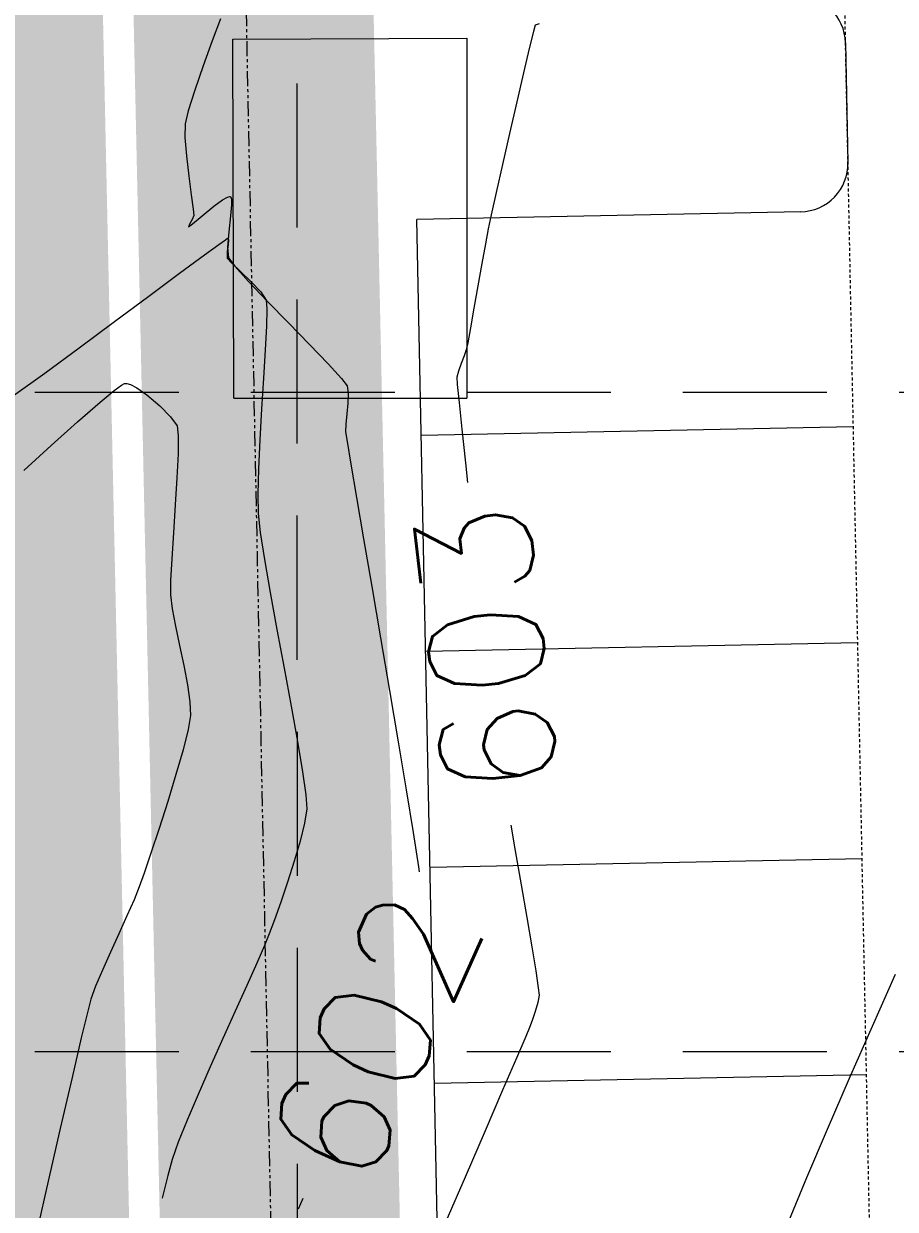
# Model space of a CAD drawing. Extents: x 2140663 to 2528301, y 336313 to 7007653.
# Drawn here: x 2527327.48 to 2527363.79, y 7007206.12 to 7007255.51 of the extents above; entities that cross this region are included whole.
import ezdxf

# ---------------------------------------------------------------- set-up
doc = ezdxf.new("R2010")
doc.units = 0
doc.header["$MEASUREMENT"] = 0
for name, pattern in [('HIDDEN', [0.375, 0.25, -0.125]), ('PHANTOM2', [1.25, 0.625, -0.125, 0.125, -0.125, 0.125, -0.125]), ('xdrc002pt$0$HIDDEN2', [0.1875, 0.125, -0.0625])]:
    doc.linetypes.add(name, pattern=pattern)
for name, color, linetype in [('1 EXISTING CONTOURS', 43, 'Continuous'), ('1 SILT FENCE', 200, 'Continuous'), ('GRID', 254, 'HIDDEN'), ('LIMITS OF DISTURBANCE', 1, 'HIDDEN'), ('xdrc002ar$0$xdrc002ar$0$C-PKNG-FACE-N', 1, 'Continuous'), ('xdrc002ar$0$xdrc002ar$0$C-PKNG-STRP-N', 6, 'Continuous'), ('xdrc002bs$0$v-pave-exst', 6, 'Continuous'), ('xdrc002pt$0$V-ESMT-ACCS-N', 2, 'xdrc002pt$0$HIDDEN2'), ('xdrc002pt$0$v-prop-line', 3, 'PHANTOM2')]:
    doc.layers.add(name, color=color, linetype=linetype)
doc.styles.add('L200', font='simplex', dxfattribs={"height": 12})

msp = doc.modelspace()

# ---------------------------------------------------------------- linework, layer by layer
at = {"layer": '1 EXISTING CONTOURS', "color": 43, "lineweight": 0, "extrusion": (0.9365120551667074, -0.3506353811688575, 0), "elevation": -90111.44629670493}
msp.add_lwpolyline([(7448552.757951725, 602), (7448551.778516844, 602)], dxfattribs=at)
at = {"layer": '1 EXISTING CONTOURS', "color": 43, "lineweight": 0, "extrusion": (0.9713820629843463, -0.2375223941279549, 0), "elevation": 790641.1813129687}
msp.add_lwpolyline([(7407023.915325328, 603), (7407023.195495735, 603)], dxfattribs=at)
at = {"layer": '1 EXISTING CONTOURS', "color": 43, "lineweight": 0}
for points, elevation in [([(2527348.793758571, 7007255.45909172), (2527348.715515263, 7007255.185161495)], 603), ([(2527334.958837566, 7007253.758074204), (2527334.605460378, 7007252.741617414)], 602), ([(2527348.305645604, 7007253.471906312), (2527348.023647211, 7007252.253587863)], 603), ([(2527348.023647211, 7007252.253587863), (2527347.723358412, 7007250.941479846)], 603), ([(2527334.197905147, 7007250.775016096), (2527334.260234372, 7007250.006769602)], 602), ([(2527347.429593185, 7007249.646085518), (2527347.16716551, 7007248.477908129)], 603), ([(2527335.76191288, 7007248.170731416), (2527335.970774363, 7007248.291896682)], 602), ([(2527335.970774363, 7007248.291896682), (2527336.064587053, 7007248.319328126)], 602), ([(2527336.094628422, 7007248.313672842), (2527336.115431211, 7007248.292351184)], 602), ([(2527336.115431211, 7007248.292351184), (2527336.140071225, 7007248.201628478)], 602), ([(2527347.16716551, 7007248.477908129), (2527346.960889365, 7007247.547450935)], 603), ([(2527334.546969358, 7007247.791099067), (2527334.574370231, 7007247.527531136)], 602), ([(2527334.91656763, 7007247.513965663), (2527335.401542468, 7007247.906954001)], 602), ([(2527336.140071225, 7007248.201628478), (2527336.142114711, 7007247.96439323)], 602), ([(2527334.574370231, 7007247.527531136), (2527334.498805851, 7007247.360115469)], 602), ([(2527334.519109671, 7007247.181635008), (2527334.91656763, 7007247.513965663)], 602), ([(2527336.022802031, 7007246.844393398), (2527335.974343442, 7007246.209383707)], 602), ([(2527346.835578727, 7007246.965217191), (2527346.715953755, 7007246.348701221)], 603), ([(2527335.884074988, 7007246.515941003), (2527335.973716492, 7007246.573915203)], 601), ([(2527335.988357508, 7007246.579713988), (2527336.000699526, 7007246.563960548)], 601), ([(2527336.009521828, 7007246.492637774), (2527335.995416668, 7007246.314510536)], 601), ([(2527346.715953755, 7007246.348701221), (2527346.564954099, 7007245.523529674)], 603), ([(2527335.974343442, 7007246.209383707), (2527336.017756846, 7007245.766294772)], 602), ([(2527336.017756846, 7007245.766294772), (2527336.277409379, 7007245.411000386)], 602), ([(2527336.51073834, 7007245.191383875), (2527336.957348106, 7007244.762320473)], 601), ([(2527337.583887202, 7007243.993947848), (2527337.613015212, 7007243.632988214)], 601), ([(2527337.595682888, 7007242.91377334), (2527337.544666132, 7007241.922786265)], 601), ([(2527338.508481409, 7007243.048693608), (2527339.387293505, 7007242.145976536)], 602), ([(2527346.088940162, 7007242.840633732), (2527345.977674902, 7007242.22539204)], 603), ([(2527345.977674902, 7007242.22539204), (2527345.917651525, 7007241.923770851)], 603), ([(2527331.551143958, 7007240.451294529), (2527331.680384099, 7007240.521222768)], 600), ([(2527331.781836468, 7007240.525015334), (2527331.929248271, 7007240.480426333)], 600), ([(2527345.525004837, 7007240.791059804), (2527345.546489868, 7007240.479824303)], 603), ([(2527333.151465744, 7007239.600326597), (2527333.604449754, 7007239.135012751)], 600), ([(2527337.392682924, 7007239.471427648), (2527337.317268273, 7007238.184022184)], 601), ([(2527333.92036233, 7007238.353751625), (2527333.913644039, 7007237.599613952)], 600), ([(2527340.901519463, 7007238.836264112), (2527340.891039766, 7007238.510780954)], 602), ([(2527340.891039766, 7007238.510780954), (2527340.951281077, 7007238.110116065)], 602), ([(2527345.734864939, 7007238.617163046), (2527345.883902768, 7007237.225902489)], 603), ([(2527327.48218645, 7007236.898244531), (2527328.629176631, 7007237.941017631)], 600), ([(2527333.913644039, 7007237.599613952), (2527333.866166941, 7007236.601026083)], 600), ([(2527345.883902768, 7007237.225902489), (2527345.973325561, 7007236.406798855)], 603), ([(2527341.343307853, 7007235.781221044), (2527341.63954991, 7007234.047918737)], 602), ([(2527337.246642939, 7007235.112697606), (2527337.335170603, 7007234.323830973)], 601), ([(2527337.335170603, 7007234.323830973), (2527337.511487522, 7007233.193607155)], 601), ([(2527333.64628188, 7007233.216641429), (2527333.60286863, 7007232.318332908)], 600), ([(2527337.511487522, 7007233.193607155), (2527337.752164212, 7007231.81325852)], 601), ([(2527333.60286863, 7007232.318332908), (2527333.60224611, 7007231.714614258)], 600), ([(2527333.673789447, 7007231.141155367), (2527333.808951526, 7007230.421309615)], 600), ([(2527333.978848672, 7007229.614201239), (2527334.15459721, 7007228.778954479)], 600), ([(2527334.428114431, 7007226.695626251), (2527334.332131818, 7007226.117232741)], 600), ([(2527334.332131818, 7007226.117232741), (2527334.119386006, 7007225.266480032)], 600), ([(2527338.889879039, 7007225.61526324), (2527339.100912351, 7007224.352776092)], 601), ([(2527334.119386006, 7007225.266480032), (2527333.823859051, 7007224.234707824)], 600), ([(2527333.479533009, 7007223.113255812), (2527333.120389936, 7007221.993463694)], 600), ([(2527339.001414317, 7007221.463177065), (2527338.756129997, 7007220.624807809)], 601), ([(2527338.756129997, 7007220.624807809), (2527338.475758972, 7007219.758356719)], 601), ([(2527347.961983951, 7007221.055023813), (2527348.204504705, 7007219.63782532)], 603), ([(2527332.493580921, 7007220.124217929), (2527332.293879092, 7007219.557443677)], 600), ([(2527343.925487116, 7007220.392811663), (2527343.955459537, 7007220.184416905)], 602), ([(2527338.475758972, 7007219.758356719), (2527338.189257418, 7007218.925030716)], 601), ([(2527348.204504705, 7007219.63782532), (2527348.437498365, 7007218.276387903)], 603), ([(2527338.189257418, 7007218.925030716), (2527337.925581517, 7007218.186036721)], 601), ([(2527348.437498365, 7007218.276387903), (2527348.645078103, 7007217.053362848)], 603), ([(2527331.445451614, 7007217.605267955), (2527331.092514292, 7007216.832282986)], 600), ([(2527337.517683185, 7007217.11863345), (2527337.19629292, 7007216.38358211)], 601), ([(2527348.645078103, 7007217.053362848), (2527348.811357092, 7007216.051401437)], 603), ([(2527348.811357092, 7007216.051401437), (2527348.920448503, 7007215.353154953)], 603), ([(2527363.792666595, 7007215.910281149), (2527362.830676517, 7007213.744356468)], 604), ([(2527336.77911312, 7007215.453522627), (2527336.295740261, 7007214.384550001)], 601), ([(2527348.920448503, 7007215.353154953), (2527348.95646551, 7007215.041274679)], 603), ([(2527348.900274355, 7007214.743634931), (2527348.787565164, 7007214.363067449)], 603), ([(2527330.147834004, 7007214.372409306), (2527329.881860293, 7007213.261566467)], 600), ([(2527336.295740261, 7007214.384550001), (2527335.775770815, 7007213.232759224)], 601), ([(2527335.775770815, 7007213.232759224), (2527335.248801252, 7007212.054245292)], 601), ([(2527329.495549821, 7007211.611902718), (2527329.00604371, 7007209.495992849)], 600), ([(2527346.702497707, 7007209.397859051), (2527345.868228675, 7007207.469760062)], 603), ([(2527333.479624419, 7007207.529548421), (2527333.245289334, 7007206.590424615)], 601), ([(2527345.868228675, 7007207.469760062), (2527344.969850478, 7007205.393492146)], 603), ([(2527360.092755994, 7007207.438460966), (2527359.338905912, 7007205.620894936)], 604), ([(2527328.430483085, 7007206.986411643), (2527327.786009069, 7007204.15573389)], 600)]:
    msp.add_lwpolyline(points, dxfattribs=dict(at, elevation=elevation))
at = {"layer": '1 EXISTING CONTOURS', "color": 43, "lineweight": 0, "extrusion": (-0.3190824577564474, 0.9477269570673321, 0), "elevation": 5834532.228918168}
msp.add_lwpolyline([(-4631129.044298163, 603.0000000000003), (-4631128.875770874, 603.0000000000003)], dxfattribs=at)
at = {"layer": '1 EXISTING CONTOURS', "color": 43, "lineweight": 0, "extrusion": (0.939737721276125, -0.3418962053178656, 0), "elevation": -20721.47446542187}
msp.add_lwpolyline([(7449068.014892607, 602.0000000000007), (7449066.911009965, 602.0000000000007)], dxfattribs=at)
at = {"layer": '1 EXISTING CONTOURS', "color": 43, "lineweight": 0, "extrusion": (0.9733529822321159, -0.229311953416839, 0), "elevation": 853155.0287096708}
msp.add_lwpolyline([(7400083.282854808, 603.0000000000007), (7400082.24106869, 603.0000000000007)], dxfattribs=at)
at = {"layer": '1 EXISTING CONTOURS', "color": 43, "lineweight": 0, "extrusion": (0.9531136823609527, -0.3026124724732028, 0), "elevation": 288355.1149831321}
msp.add_lwpolyline([(7443511.437522308, 602), (7443510.540942525, 602)], dxfattribs=at)
at = {"layer": '1 EXISTING CONTOURS', "color": 43, "lineweight": 0, "extrusion": (0.9728487270214542, -0.231441902715857, 0), "elevation": 836942.2801758463}
msp.add_lwpolyline([(7401927.145352991, 602), (7401926.578340712, 602)], dxfattribs=at)
at = {"layer": '1 EXISTING CONTOURS', "color": 43, "lineweight": 0, "extrusion": (0.9999600683818436, -0.008936534103258915, 0), "elevation": 2464612.741839984}
msp.add_lwpolyline([(7029557.1328678, 602), (7029556.572403735, 602)], dxfattribs=at)
at = {"layer": '1 EXISTING CONTOURS', "color": 43, "lineweight": 0, "extrusion": (0.975237293176991, -0.2211610770384691, 0), "elevation": 915032.5873485792}
msp.add_lwpolyline([(7392683.385329396, 603), (7392682.057043104, 603)], dxfattribs=at)
at = {"layer": '1 EXISTING CONTOURS', "color": 43, "lineweight": 0, "extrusion": (0.9931333616841462, 0.1169877169191153, 0), "elevation": 3329742.150139508}
msp.add_lwpolyline([(6663466.690388072, 602.0000000000007), (6663465.842101673, 602.0000000000007)], dxfattribs=at)
at = {"layer": '1 EXISTING CONTOURS', "color": 43, "lineweight": 0, "extrusion": (0.9910094779116307, 0.1337916839318392, 0), "elevation": 3442123.969512672}
msp.add_lwpolyline([(6606114.01610491, 602.0000000000007), (6606113.225913908, 602.0000000000007)], dxfattribs=at)
at = {"layer": '1 EXISTING CONTOURS', "color": 43, "lineweight": 0, "extrusion": (0.9905348834702714, 0.137261227695719, 0), "elevation": 3465236.465547059}
msp.add_lwpolyline([(6594018.927250003, 602.0000000000007), (6594018.331488813, 602.0000000000007)], dxfattribs=at)
at = {"layer": '1 EXISTING CONTOURS', "color": 43, "lineweight": 0, "extrusion": (-0.1850003648938748, -0.9827384519744473, 0), "elevation": -7353850.460095122}
msp.add_lwpolyline([(1187366.835753778, 602), (1187366.866322816, 602)], dxfattribs=at)
at = {"layer": '1 EXISTING CONTOURS', "color": 43, "lineweight": 0, "extrusion": (0.5906437897241037, -0.8069324095984427, 0), "elevation": -4161620.478741105}
msp.add_lwpolyline([(6178176.304729715, 602.0000000000007), (6178176.751322774, 602.0000000000007)], dxfattribs=at)
at = {"layer": '1 EXISTING CONTOURS', "color": 43, "lineweight": 0, "extrusion": (0.9958157781037223, -0.09138345626905373, 0), "elevation": 1876414.668969077}
msp.add_lwpolyline([(7208884.795848109, 602), (7208884.342152941, 602)], dxfattribs=at)
at = {"layer": '1 EXISTING CONTOURS', "color": 43, "lineweight": 0, "extrusion": (0.8687535477532693, -0.4952446600076654, 0), "elevation": -1274671.024253183}
msp.add_lwpolyline([(7339219.918671791, 602), (7339219.689462997, 602)], dxfattribs=at)
at = {"layer": '1 EXISTING CONTOURS', "color": 43, "lineweight": 0, "extrusion": (0.9932810190587404, -0.1157273398019256, 0), "elevation": 1699424.863595581}
msp.add_lwpolyline([(7252647.833822718, 602.0000000000007), (7252647.161099677, 602.0000000000007)], dxfattribs=at)
at = {"layer": '1 EXISTING CONTOURS', "color": 43, "lineweight": 0, "extrusion": (0.9776141029064549, -0.2104059547598585, 0), "elevation": 996403.4214431213}
msp.add_lwpolyline([(7382152.875260056, 603.0000000000007), (7382152.279694032, 603.0000000000007)], dxfattribs=at)
at = {"layer": '1 EXISTING CONTOURS', "color": 43, "lineweight": 0, "extrusion": (0.6001450954255624, -0.7998911578687707, 0), "elevation": -4088267.645447316}
msp.add_lwpolyline([(6226957.344416048, 602), (6226957.563305192, 602)], dxfattribs=at)
at = {"layer": '1 EXISTING CONTOURS', "color": 43, "lineweight": 0, "extrusion": (0.9370247775219962, -0.3492628899695094, 0), "elevation": -79196.45407645544}
msp.add_lwpolyline([(7448668.32339404, 602), (7448668.205233069, 602)], dxfattribs=at)
at = {"layer": '1 EXISTING CONTOURS', "color": 43, "lineweight": 0, "extrusion": (0.5897896320078434, -0.8075569267711427, 0), "elevation": -4168153.965412057}
msp.add_lwpolyline([(6173767.873124824, 601), (6173768.607898852, 601)], dxfattribs=at)
at = {"layer": '1 EXISTING CONTOURS', "color": 43, "lineweight": 0, "extrusion": (0.5779373176054367, -0.8160811582918899, 0), "elevation": -4257840.131635681}
msp.add_lwpolyline([(6112260.11526753, 601), (6112260.450891559, 601)], dxfattribs=at)
at = {"layer": '1 EXISTING CONTOURS', "color": 43, "lineweight": 0, "extrusion": (0.9926899560706698, -0.1206923821805325, 0), "elevation": 1663139.808041961}
msp.add_lwpolyline([(7261053.237985272, 601), (7261052.945051176, 601)], dxfattribs=at)
at = {"layer": '1 EXISTING CONTOURS', "color": 43, "lineweight": 0, "extrusion": (0.3682341666413714, -0.9297330791780697, 0), "elevation": -5584217.477621909}
msp.add_lwpolyline([(4930055.459557208, 601), (4930055.475304756, 601)], dxfattribs=at)
at = {"layer": '1 EXISTING CONTOURS', "color": 43, "lineweight": 0, "extrusion": (0.9924364056469106, 0.1227598498966206, 0), "elevation": 3368428.792776683}
msp.add_lwpolyline([(6643991.205334471, 601.0000000000007), (6643991.133468131, 601.0000000000007)], dxfattribs=at)
at = {"layer": '1 EXISTING CONTOURS', "color": 43, "lineweight": 0, "extrusion": (-0.5946406275259029, 0.8039916194187602, 0), "elevation": 4130910.889286283}
msp.add_lwpolyline([(-6198747.972308652, 601), (-6198749.265407052, 601)], dxfattribs=at)
at = {"layer": '1 EXISTING CONTOURS', "color": 43, "lineweight": 0, "extrusion": (0.9999379423109181, 0.01114053531061848, 0), "elevation": 2605243.591189959}
msp.add_lwpolyline([(6978655.294717877, 601.0000000000007), (6978655.015945377, 601.0000000000007)], dxfattribs=at)
at = {"layer": '1 EXISTING CONTOURS', "color": 43, "lineweight": 0, "extrusion": (0.7514962351852404, 0.6597373784335778, 0), "elevation": 6522225.399190055}
msp.add_lwpolyline([(3598540.79359621, 601), (3598540.527800424, 601)], dxfattribs=at)
at = {"layer": '1 EXISTING CONTOURS', "color": 43, "lineweight": 0, "extrusion": (-0.688984287429834, -0.7247762769812517, 0), "elevation": -6819980.226652444}
msp.add_lwpolyline([(-2996128.801659189, 601.0000000000007), (-2996128.288100027, 601.0000000000007)], dxfattribs=at)
at = {"layer": '1 EXISTING CONTOURS', "color": 43, "lineweight": 0, "extrusion": (0.7431825246976104, 0.6690887347610076, 0), "elevation": 6566741.121611091}
msp.add_lwpolyline([(3516650.103555575, 602.0000000000007), (3516649.24947611, 602.0000000000007)], dxfattribs=at)
at = {"layer": '1 EXISTING CONTOURS', "color": 43, "lineweight": 0, "extrusion": (0.9844474111005893, -0.1756795229312378, 0), "elevation": 1257010.232187286}
msp.add_lwpolyline([(7342267.753398018, 603), (7342266.809343621, 603)], dxfattribs=at)
at = {"layer": '1 EXISTING CONTOURS', "color": 43, "lineweight": 0, "extrusion": (-0.5963038667565096, 0.802758804679983, 0), "elevation": 4118068.693204848}
msp.add_lwpolyline([(-6207285.366342996, 601), (-6207286.962713318, 601)], dxfattribs=at)
at = {"layer": '1 EXISTING CONTOURS', "color": 43, "lineweight": 0, "extrusion": (0.7248152156920531, 0.6889433235769709, 0), "elevation": 6659446.708512385}
msp.add_lwpolyline([(3337765.785459268, 602.0000000000007), (3337764.655348381, 602.0000000000007)], dxfattribs=at)
at = {"layer": '1 EXISTING CONTOURS', "color": 43, "lineweight": 0, "extrusion": (0.7297977186594213, 0.6836631406178808, 0), "elevation": 6635039.707042502}
msp.add_lwpolyline([(3386024.119969416, 601.0000000000007), (3386023.537024099, 601.0000000000007)], dxfattribs=at)
at = {"layer": '1 EXISTING CONTOURS', "color": 43, "lineweight": 0, "extrusion": (0.8327513289556291, 0.5536472018556887, 0), "elevation": 5984184.761670883}
msp.add_lwpolyline([(4436038.778628726, 601), (4436038.366812553, 601)], dxfattribs=at)
at = {"layer": '1 EXISTING CONTOURS', "color": 43, "lineweight": 0, "extrusion": (0.9847441269748713, -0.1740086330861161, 0), "elevation": 1269468.46981837}
msp.add_lwpolyline([(7340123.052616321, 603), (7340122.109105184, 603)], dxfattribs=at)
at = {"layer": '1 EXISTING CONTOURS', "color": 43, "lineweight": 0, "extrusion": (0.5962525183625448, -0.8027969446543275, 0), "elevation": -4118465.723792572}
msp.add_lwpolyline([(6207020.169452469, 601), (6207021.948013037, 601)], dxfattribs=at)
at = {"layer": '1 EXISTING CONTOURS', "color": 43, "lineweight": 0, "extrusion": (0.7178549024772566, 0.6961927455736439, 0), "elevation": 6692654.115504771}
msp.add_lwpolyline([(3270670.305644752, 602), (3270669.040140714, 602)], dxfattribs=at)
at = {"layer": '1 EXISTING CONTOURS', "color": 43, "lineweight": 0, "extrusion": (0.9997097467060301, -0.02409195593897519, 0), "elevation": 2357785.840088445}
msp.add_lwpolyline([(7066098.263857769, 601.0000000000007), (7066097.54443408, 601.0000000000007)], dxfattribs=at)
at = {"layer": '1 EXISTING CONTOURS', "color": 43, "lineweight": 0, "extrusion": (0.9846811324579849, -0.1743647538387855, 0), "elevation": 1266813.835975165}
msp.add_lwpolyline([(7340580.731619233, 603), (7340579.894386797, 603)], dxfattribs=at)
at = {"layer": '1 EXISTING CONTOURS', "color": 43, "lineweight": 0, "extrusion": (0.5949859532027865, -0.8037360981636771, 0), "elevation": -4128247.630478663}
msp.add_lwpolyline([(6200516.751827464, 601.0000000000003), (6200518.591496302, 601.0000000000003)], dxfattribs=at)
at = {"layer": '1 EXISTING CONTOURS', "color": 43, "lineweight": 0, "extrusion": (-0.5923662032001882, 0.805668840967673, 0), "elevation": 4148411.799276502}
msp.add_lwpolyline([(-6187042.428300888, 601.0000000000007), (-6187044.208009929, 601.0000000000007)], dxfattribs=at)
at = {"layer": '1 EXISTING CONTOURS', "color": 43, "lineweight": 0, "extrusion": (0.9981357728882309, -0.06103260506331262, 0), "elevation": 2094955.784638272}
msp.add_lwpolyline([(7148428.826640375, 601.0000000000007), (7148427.648167188, 601.0000000000007)], dxfattribs=at)
at = {"layer": '1 EXISTING CONTOURS', "color": 43, "lineweight": 0, "extrusion": (0.7204604623242872, 0.6934960145721636, 0), "elevation": 6680342.604796685}
msp.add_lwpolyline([(3295741.123549186, 602), (3295740.010472215, 602)], dxfattribs=at)
at = {"layer": '1 EXISTING CONTOURS', "color": 43, "lineweight": 0, "extrusion": (0.9455112015739551, -0.3255895693940082, 0), "elevation": 108148.9947915301}
msp.add_lwpolyline([(7448303.200101835, 603), (7448302.936772224, 603)], dxfattribs=at)
at = {"layer": '1 EXISTING CONTOURS', "color": 43, "lineweight": 0, "extrusion": (0.7342703652321799, 0.6788571504681976, 0), "elevation": 6612666.873231344}
msp.add_lwpolyline([(3429506.722220837, 602), (3429505.896801569, 602)], dxfattribs=at)
at = {"layer": '1 EXISTING CONTOURS', "color": 43, "lineweight": 0, "extrusion": (0.9373970764301454, -0.3482624313649354, 0), "elevation": -71232.43572636973}
msp.add_lwpolyline([(7448747.123522547, 603.0000000000007), (7448746.785219497, 603.0000000000007)], dxfattribs=at)
at = {"layer": '1 EXISTING CONTOURS', "color": 43, "lineweight": 0, "extrusion": (0.9301866828700235, -0.3670868221705355, 0), "elevation": -221362.6427259087}
msp.add_lwpolyline([(7445798.239504583, 603), (7445797.898848069, 603)], dxfattribs=at)
at = {"layer": '1 EXISTING CONTOURS', "color": 43, "lineweight": 0, "extrusion": (0.5876326151741003, -0.8091278697360805, 0), "elevation": -4184613.378580026}
msp.add_lwpolyline([(6162613.539175277, 601), (6162615.137892421, 601)], dxfattribs=at)
at = {"layer": '1 EXISTING CONTOURS', "color": 43, "lineweight": 0, "extrusion": (0.9686574886400602, -0.2484002208161895, 0), "elevation": 707532.0093654145}
msp.add_lwpolyline([(7415409.711266171, 603), (7415409.453454189, 603)], dxfattribs=at)
at = {"layer": '1 EXISTING CONTOURS', "color": 43, "lineweight": 0, "extrusion": (0.5876284594557682, -0.8091308878281934, 0), "elevation": -4184642.741648892}
msp.add_lwpolyline([(6162595.556222656, 600), (6162595.933243662, 600)], dxfattribs=at)
at = {"layer": '1 EXISTING CONTOURS', "color": 43, "lineweight": 0, "extrusion": (0.2249664104731127, -0.9743665194159963, 0), "elevation": -6259055.821163571}
msp.add_lwpolyline([(4038941.120206865, 600), (4038941.161369107, 600)], dxfattribs=at)
at = {"layer": '1 EXISTING CONTOURS', "color": 43, "lineweight": 0, "extrusion": (-0.08877570363202286, -0.9960516424586827, 0), "elevation": -7203939.091288676}
msp.add_lwpolyline([(1895280.202620751, 600.0000000000007), (1895280.264209182, 600.0000000000007)], dxfattribs=at)
at = {"layer": '1 EXISTING CONTOURS', "color": 43, "lineweight": 0, "extrusion": (-0.4579976459083763, -0.8889534050457233, 0), "elevation": -7386622.359074004}
msp.add_lwpolyline([(-962619.3201631126, 600.0000000000007), (-962619.0161404158, 600.0000000000007)], dxfattribs=at)
at = {"layer": '1 EXISTING CONTOURS', "color": 43, "lineweight": 0, "extrusion": (-0.5682837190252382, -0.8228326772138088, 0), "elevation": -7202028.07136751}
msp.add_lwpolyline([(-1902529.081260383, 600), (-1902528.574911439, 600)], dxfattribs=at)
at = {"layer": '1 EXISTING CONTOURS', "color": 43, "lineweight": 0, "extrusion": (0.9980347382705083, -0.06266307688997103, 0), "elevation": 2083275.327443061}
msp.add_lwpolyline([(7151840.426822833, 601.0000000000003), (7151839.149229658, 601.0000000000003)], dxfattribs=at)
at = {"layer": '1 EXISTING CONTOURS', "color": 43, "lineweight": 0, "extrusion": (0.7906181754963831, 0.6123094810426918, 0), "elevation": 6288761.448354319}
msp.add_lwpolyline([(3992537.203110381, 602.0000000000007), (3992536.804465426, 602.0000000000007)], dxfattribs=at)
at = {"layer": '1 EXISTING CONTOURS', "color": 43, "lineweight": 0, "extrusion": (0.9902243930153125, 0.139483516866532, 0), "elevation": 3480029.209367242}
msp.add_lwpolyline([(6586217.988441414, 602.0000000000007), (6586217.68577607, 602.0000000000007)], dxfattribs=at)
at = {"layer": '1 EXISTING CONTOURS', "color": 43, "lineweight": 0, "extrusion": (0.9953220640997479, 0.09661257017706097, 0), "elevation": 3192510.29863017}
msp.add_lwpolyline([(6730287.709050098, 603.0000000000007), (6730286.95419247, 603.0000000000007)], dxfattribs=at)
at = {"layer": '1 EXISTING CONTOURS', "color": 43, "lineweight": 0, "extrusion": (0.6358930588996496, -0.7717771813439724, 0), "elevation": -3800915.716588247}
msp.add_lwpolyline([(6406391.254820513, 600.0000000000007), (6406392.009563766, 600.0000000000007)], dxfattribs=at)
at = {"layer": '1 EXISTING CONTOURS', "color": 43, "lineweight": 0, "extrusion": (0.6460663291100244, 0.7632812708237362, 0), "elevation": 6981319.598709236}
msp.add_lwpolyline([(2598076.207465532, 600), (2598075.506131668, 600)], dxfattribs=at)
at = {"layer": '1 EXISTING CONTOURS', "color": 43, "lineweight": 0, "extrusion": (0.9991905428024134, -0.04022759220011666, 0), "elevation": 2243410.833372922}
msp.add_lwpolyline([(7103236.905466667, 602.0000000000003), (7103236.49427217, 602.0000000000003)], dxfattribs=at)
at = {"layer": '1 EXISTING CONTOURS', "color": 43, "lineweight": 0, "extrusion": (-0.6588377350765879, 0.7522850781712686, 0), "elevation": 3606341.092760928}
msp.add_lwpolyline([(-6517905.859044628, 600), (-6517907.111727824, 600)], dxfattribs=at)
at = {"layer": '1 EXISTING CONTOURS', "color": 43, "lineweight": 0, "extrusion": (0.9951046669491059, -0.09882662503652045, 0), "elevation": 1822466.961862453}
msp.add_lwpolyline([(7222705.520355569, 602), (7222705.065921535, 602)], dxfattribs=at)
at = {"layer": '1 EXISTING CONTOURS', "color": 43, "lineweight": 0, "extrusion": (0.9946476708141084, 0.1033247837842838, 0), "elevation": 3237839.963568639}
msp.add_lwpolyline([(6708597.235111888, 603), (6708596.117796847, 603)], dxfattribs=at)
at = {"layer": '1 EXISTING CONTOURS', "color": 43, "lineweight": 0, "extrusion": (0.6692060977392253, -0.7430768457896118, 0), "elevation": -3515612.537272756}
msp.add_lwpolyline([(6567285.744481008, 600), (6567287.214099521, 600)], dxfattribs=at)
at = {"layer": '1 EXISTING CONTOURS', "color": 43, "lineweight": 0, "extrusion": (0.8196427926603329, 0.5728749361247798, 0), "elevation": 6085782.445416989}
msp.add_lwpolyline([(4295586.976245465, 600), (4295586.513383267, 600)], dxfattribs=at)
at = {"layer": '1 EXISTING CONTOURS', "color": 43, "lineweight": 0, "extrusion": (0.9949168374057836, -0.1006999833489244, 0), "elevation": 1808865.182652294}
msp.add_lwpolyline([(7226123.514537863, 602.0000000000007), (7226123.08862294, 602.0000000000007)], dxfattribs=at)
at = {"layer": '1 EXISTING CONTOURS', "color": 43, "lineweight": 0, "extrusion": (0.9921204585877191, 0.1252876516329281, 0), "elevation": 3385340.125847899}
msp.add_lwpolyline([(6635381.202254318, 600), (6635380.797183078, 600)], dxfattribs=at)
at = {"layer": '1 EXISTING CONTOURS', "color": 43, "lineweight": 0, "extrusion": (0.9988594418665679, -0.04774741243259471, 0), "elevation": 2189877.250549203}
msp.add_lwpolyline([(7119919.838762397, 601), (7119918.624131519, 601)], dxfattribs=at)
at = {"layer": '1 EXISTING CONTOURS', "color": 43, "lineweight": 0, "extrusion": (0.986457837571746, 0.1640150441065544, 0), "elevation": 3642407.757303067}
msp.add_lwpolyline([(6497823.015858756, 602.0000000000007), (6497822.060580956, 602.0000000000007)], dxfattribs=at)
at = {"layer": '1 EXISTING CONTOURS', "color": 43, "lineweight": 0, "extrusion": (0.9996514087293344, -0.02640191329159793, 0), "elevation": 2341451.788650056}
msp.add_lwpolyline([(7071520.84831511, 601), (7071519.795345517, 601)], dxfattribs=at)
at = {"layer": '1 EXISTING CONTOURS', "color": 43, "lineweight": 0, "extrusion": (0.9858989641744145, 0.1673416637894365, 0), "elevation": 3664305.706676788}
msp.add_lwpolyline([(6485498.399463994, 602.0000000000007), (6485496.993078756, 602.0000000000007)], dxfattribs=at)
at = {"layer": '1 EXISTING CONTOURS', "color": 43, "lineweight": 0, "extrusion": (0.9980210290625583, -0.06288104284212007, 0), "elevation": 2081710.000982594}
msp.add_lwpolyline([(7152290.872555663, 600.0000000000007), (7152289.73507457, 600.0000000000007)], dxfattribs=at)
at = {"layer": '1 EXISTING CONTOURS', "color": 43, "lineweight": 0, "extrusion": (0.9998226823797666, 0.01883092666144612, 0), "elevation": 2658841.835723557}
msp.add_lwpolyline([(6958401.309722104, 601.0000000000003), (6958400.504102732, 601.0000000000003)], dxfattribs=at)
at = {"layer": '1 EXISTING CONTOURS', "color": 43, "lineweight": 0, "extrusion": (0.9977128603175587, -0.06759473616307428, 0), "elevation": 2047901.196685426}
msp.add_lwpolyline([(7162043.400542775, 600), (7162042.233810069, 600)], dxfattribs=at)
at = {"layer": '1 EXISTING CONTOURS', "color": 43, "lineweight": 0, "extrusion": (0.9979554382872788, -0.06391356032052474, 0), "elevation": 2074309.133801625}
msp.add_lwpolyline([(7154438.474659764, 600), (7154437.387346307, 600)], dxfattribs=at)
at = {"layer": '1 EXISTING CONTOURS', "color": 43, "lineweight": 0, "extrusion": (0.9856641584294844, 0.1687191950771947, 0), "elevation": 3673364.95849312}
msp.add_lwpolyline([(6480368.403650315, 602.0000000000007), (6480366.39222793, 602.0000000000007)], dxfattribs=at)
at = {"layer": '1 EXISTING CONTOURS', "color": 43, "lineweight": 0, "extrusion": (0.9857129489957027, 0.1684339104283793, 0), "elevation": 3671489.21320037}
msp.add_lwpolyline([(6481429.29091691, 602), (6481427.125572845, 602)], dxfattribs=at)
at = {"layer": '1 EXISTING CONTOURS', "color": 43, "lineweight": 0, "extrusion": (0.9923074566537685, 0.1237978653666112, 0), "elevation": 3375372.30735891}
msp.add_lwpolyline([(6640449.775885126, 600.0000000000007), (6640449.19798068, 600.0000000000007)], dxfattribs=at)
at = {"layer": '1 EXISTING CONTOURS', "color": 43, "lineweight": 0, "extrusion": (0.983673052657584, 0.1799647895431494, 0), "elevation": 3747129.040321257}
msp.add_lwpolyline([(6437993.301754658, 601), (6437991.736965345, 601)], dxfattribs=at)
at = {"layer": '1 EXISTING CONTOURS', "color": 43, "lineweight": 0, "extrusion": (0.9785547724724118, 0.2059867890702369, 0), "elevation": 3916531.455141245}
msp.add_lwpolyline([(6336361.394371815, 600), (6336360.569575496, 600)], dxfattribs=at)
at = {"layer": '1 EXISTING CONTOURS', "color": 43, "lineweight": 0, "extrusion": (0.9831136056034351, 0.1829962799551234, 0), "elevation": 3766957.479893605}
msp.add_lwpolyline([(6426409.961613608, 601.0000000000003), (6426408.327111608, 601.0000000000003)], dxfattribs=at)
at = {"layer": '1 EXISTING CONTOURS', "color": 43, "lineweight": 0, "extrusion": (0.9858404002642392, 0.1676863298150595, 0), "elevation": 3666572.856938661}
msp.add_lwpolyline([(6484209.59805579, 602.0000000000003), (6484207.37785412, 602.0000000000003)], dxfattribs=at)
at = {"layer": '1 EXISTING CONTOURS', "color": 43, "lineweight": 0, "extrusion": (0.982445349382428, 0.1865506244343315, 0), "elevation": 3790170.590787576}
msp.add_lwpolyline([(6412743.561248215, 600), (6412742.742616509, 600)], dxfattribs=at)
at = {"layer": '1 EXISTING CONTOURS', "color": 43, "lineweight": 0, "extrusion": (0.9832853335853863, 0.182071284819643, 0), "elevation": 3760909.842174935}
msp.add_lwpolyline([(6429949.440013309, 601.0000000000003), (6429947.829769771, 601.0000000000003)], dxfattribs=at)
at = {"layer": '1 EXISTING CONTOURS', "color": 43, "lineweight": 0, "extrusion": (0.9901851628352484, 0.1397617376141732, 0), "elevation": 3481871.290228114}
msp.add_lwpolyline([(6585228.538823617, 600.0000000000007), (6585227.817594046, 600.0000000000007)], dxfattribs=at)
at = {"layer": '1 EXISTING CONTOURS', "color": 43, "lineweight": 0, "extrusion": (0.9860567967826639, 0.1664091148907193, 0), "elevation": 3658170.029252717}
msp.add_lwpolyline([(6488951.677377044, 602.0000000000007), (6488949.501379253, 602.0000000000007)], dxfattribs=at)
at = {"layer": '1 EXISTING CONTOURS', "color": 43, "lineweight": 0, "extrusion": (0.9993738442536726, 0.03538247336798496, 0), "elevation": 2773684.935080805}
msp.add_lwpolyline([(6913416.302540657, 600), (6913415.737270216, 600)], dxfattribs=at)
at = {"layer": '1 EXISTING CONTOURS', "color": 43, "lineweight": 0, "extrusion": (0.9842432608940878, 0.1768196917330553, 0), "elevation": 3726531.743553803}
msp.add_lwpolyline([(6449932.798007674, 601), (6449931.305973897, 601)], dxfattribs=at)
at = {"layer": '1 EXISTING CONTOURS', "color": 43, "lineweight": 0, "extrusion": (0.9863969957331679, 0.164380554837185, 0), "elevation": 3644815.250784258}
msp.add_lwpolyline([(6496460.219382807, 602), (6496458.186645065, 602)], dxfattribs=at)
at = {"layer": '1 EXISTING CONTOURS', "color": 43, "lineweight": 0, "extrusion": (0.9559552108804618, -0.2935125802934038, 0), "elevation": 359309.4727289365}
msp.add_lwpolyline([(7440396.792880465, 600), (7440395.619758544, 600)], dxfattribs=at)
at = {"layer": '1 EXISTING CONTOURS', "color": 43, "lineweight": 0, "extrusion": (0.9903859767955112, 0.1383315472580319, 0), "elevation": 3472361.390854245}
msp.add_lwpolyline([(6590246.006974516, 601), (6590245.03238707, 601)], dxfattribs=at)
at = {"layer": '1 EXISTING CONTOURS', "color": 43, "lineweight": 0, "extrusion": (0.986940931410792, 0.1610825810135859, 0), "elevation": 3623080.323055157}
msp.add_lwpolyline([(6508604.777974136, 602), (6508602.987541274, 602)], dxfattribs=at)
at = {"layer": '1 EXISTING CONTOURS', "color": 43, "lineweight": 0, "extrusion": (0.9981457372649423, 0.06086942729995908, 0), "elevation": 2949178.559328437}
msp.add_lwpolyline([(6840392.462483066, 601.0000000000007), (6840391.884695739, 601.0000000000007)], dxfattribs=at)
at = {"layer": '1 EXISTING CONTOURS', "color": 43, "lineweight": 0, "extrusion": (0.9893078787860287, -0.1458421097347699, 0), "elevation": 1478368.494949994}
msp.add_lwpolyline([(7300893.226458881, 601.0000000000007), (7300892.621404743, 601.0000000000007)], dxfattribs=at)
at = {"layer": '1 EXISTING CONTOURS', "color": 43, "lineweight": 0, "extrusion": (0.9719551318159861, -0.2351663703350659, 0), "elevation": 808597.274634015}
msp.add_lwpolyline([(7405050.771169456, 601.0000000000003), (7405050.000474926, 601.0000000000003)], dxfattribs=at)
at = {"layer": '1 EXISTING CONTOURS', "color": 43, "lineweight": 0, "extrusion": (0.9858782613794292, 0.1674635892947294, 0), "elevation": 3665111.803517469}
msp.add_lwpolyline([(6485029.229763266, 603), (6485028.149717655, 603)], dxfattribs=at)
at = {"layer": '1 EXISTING CONTOURS', "color": 43, "lineweight": 0, "extrusion": (0.9493154790795502, -0.314324865672387, 0), "elevation": 196692.3401445146}
msp.add_lwpolyline([(7446467.947317689, 600), (7446466.865704096, 600)], dxfattribs=at)
at = {"layer": '1 EXISTING CONTOURS', "color": 43, "lineweight": 0, "extrusion": (0.9878832035523006, 0.1551991499308023, 0), "elevation": 3584235.261930811}
msp.add_lwpolyline([(6530075.149940649, 602), (6530073.700829418, 602)], dxfattribs=at)
at = {"layer": '1 EXISTING CONTOURS', "color": 43, "lineweight": 0, "extrusion": (0.9466367501214199, -0.3223024407595396, 0), "elevation": 134021.6692249053}
msp.add_lwpolyline([(7447858.407010614, 600), (7447857.517067098, 600)], dxfattribs=at)
at = {"layer": '1 EXISTING CONTOURS', "color": 43, "lineweight": 0, "extrusion": (0.9283146986189069, -0.3717954011658672, 0), "elevation": -259092.2897148822}
msp.add_lwpolyline([(7444555.435707068, 600), (7444554.856390922, 600)], dxfattribs=at)
at = {"layer": '1 EXISTING CONTOURS', "color": 43, "lineweight": 0, "extrusion": (0.915477839725907, -0.402368394597273, 0), "elevation": -505766.9560426022}
msp.add_lwpolyline([(7431872.281637969, 600.0000000000007), (7431871.551970424, 600.0000000000007)], dxfattribs=at)
at = {"layer": '1 EXISTING CONTOURS', "color": 43, "lineweight": 0, "extrusion": (0.9102858578725636, -0.4139802615550783, 0), "elevation": -600255.7040509484}
msp.add_lwpolyline([(7424837.241890635, 600), (7424836.421935504, 600)], dxfattribs=at)
at = {"layer": '1 EXISTING CONTOURS', "color": 43, "lineweight": 0, "extrusion": (0.9399337689009797, -0.3413568661673583, 0), "elevation": -16431.77885819739}
msp.add_lwpolyline([(7449045.153135402, 601), (7449044.532394785, 601)], dxfattribs=at)
at = {"layer": '1 EXISTING CONTOURS', "color": 43, "lineweight": 0, "extrusion": (0.9268665533632418, -0.375390985848815, 0), "elevation": -287941.5280198785}
msp.add_lwpolyline([(7443495.423885115, 601.0000000000003), (7443494.901751477, 601.0000000000003)], dxfattribs=at)
at = {"layer": '1 EXISTING CONTOURS', "color": 43, "lineweight": 0, "extrusion": (0.913025996890886, -0.407901371659135, 0), "elevation": -550734.3671850152}
msp.add_lwpolyline([(7428672.952999131, 600), (7428672.133998686, 600)], dxfattribs=at)
at = {"layer": '1 EXISTING CONTOURS', "color": 43, "lineweight": 0, "extrusion": (0.9124153433388525, -0.4092654899204722, 0), "elevation": -561830.6105168341}
msp.add_lwpolyline([(7427843.638310757, 601.0000000000003), (7427842.61897292, 601.0000000000003)], dxfattribs=at)
at = {"layer": '1 EXISTING CONTOURS', "color": 43, "lineweight": 0, "extrusion": (0.9214246385631722, -0.3885571199305544, 0), "elevation": -393958.8699021027}
msp.add_lwpolyline([(7438633.9086201, 600.0000000000003), (7438633.180676968, 600.0000000000003)], dxfattribs=at)
at = {"layer": '1 EXISTING CONTOURS', "color": 43, "lineweight": 0, "extrusion": (0.9385601450912527, -0.3451157110974329, 0), "elevation": -46248.47246760689}
msp.add_lwpolyline([(7448914.569696534, 600.0000000000007), (7448913.992308816, 600.0000000000007)], dxfattribs=at)
at = {"layer": '1 EXISTING CONTOURS', "color": 43, "lineweight": 0, "extrusion": (0.9684617962193538, -0.2491620943554275, 0), "elevation": 701690.4859836895}
msp.add_lwpolyline([(7415934.806071292, 600.0000000000007), (7415934.290359519, 600.0000000000007)], dxfattribs=at)
at = {"layer": '1 EXISTING CONTOURS', "color": 43, "lineweight": 0, "extrusion": (0.9826419720738596, -0.18551214170182, 0), "elevation": 1183555.693028008}
msp.add_lwpolyline([(7354437.524645538, 603), (7354437.221748088, 603)], dxfattribs=at)
at = {"layer": '1 EXISTING CONTOURS', "color": 43, "lineweight": 0, "extrusion": (0.9465162672519377, -0.3226560952894873, 0), "elevation": 131256.3152061352}
msp.add_lwpolyline([(7447906.873995163, 603.0000000000007), (7447906.474035705, 603.0000000000007)], dxfattribs=at)
at = {"layer": '1 EXISTING CONTOURS', "color": 43, "lineweight": 0, "extrusion": (0.9212069298565188, -0.3890729910753596, 0), "elevation": -398106.5891176937}
msp.add_lwpolyline([(7438416.873969951, 603), (7438416.474961641, 603)], dxfattribs=at)
at = {"layer": '1 EXISTING CONTOURS', "color": 43, "lineweight": 0, "extrusion": (0.9406604008244537, -0.3393493926925144, 0), "elevation": -517.0079637123272}
msp.add_lwpolyline([(7449062.947711425, 603.0000000000007), (7449062.637672111, 603.0000000000007)], dxfattribs=at)
at = {"layer": '1 EXISTING CONTOURS', "color": 43, "lineweight": 0, "extrusion": (0.9151804228626889, -0.4030444064974356, 0), "elevation": -511225.3206888475}
msp.add_lwpolyline([(7431504.289743095, 604.0000000000007), (7431501.909848598, 604.0000000000007)], dxfattribs=at)
at = {"layer": '1 EXISTING CONTOURS', "color": 43, "lineweight": 0, "extrusion": (0.9736594959652694, -0.2280069865522935, 0), "elevation": 863065.1590110185}
msp.add_lwpolyline([(7398888.602764486, 600.0000000000007), (7398886.908472225, 600.0000000000007)], dxfattribs=at)
at = {"layer": '1 EXISTING CONTOURS', "color": 43, "lineweight": 0, "extrusion": (0.9186138592197591, -0.3951563964424478, 0), "elevation": -447287.901188957}
msp.add_lwpolyline([(7435621.160651591, 603.0000000000003), (7435620.17777967, 603.0000000000003)], dxfattribs=at)
at = {"layer": '1 EXISTING CONTOURS', "color": 43, "lineweight": 0, "extrusion": (0.9180546400706269, -0.3964538785846241, 0), "elevation": -457792.9755769987}
msp.add_lwpolyline([(7434980.799320634, 603.0000000000007), (7434979.338182203, 603.0000000000007)], dxfattribs=at)
at = {"layer": '1 EXISTING CONTOURS', "color": 43, "lineweight": 0, "extrusion": (0.9156816275933394, -0.4019044126257051, 0), "elevation": -501994.9907088666}
msp.add_lwpolyline([(7432122.527400704, 601.0000000000007), (7432121.272442587, 601.0000000000007)], dxfattribs=at)
at = {"layer": '1 EXISTING CONTOURS', "color": 43, "lineweight": 0, "extrusion": (0.9170539579886228, -0.398763135379139, 0), "elevation": -476490.4469480021}
msp.add_lwpolyline([(7433809.845467134, 604.0000000000007), (7433807.529344829, 604.0000000000007)], dxfattribs=at)
at = {"layer": '1 EXISTING CONTOURS', "color": 43, "lineweight": 0, "extrusion": (0.9202940405887561, -0.3912274004422764, 0), "elevation": -415521.8028842569}
msp.add_lwpolyline([(7437457.039225052, 601.0000000000007), (7437455.8834257, 601.0000000000007)], dxfattribs=at)
at = {"layer": '1 EXISTING CONTOURS', "color": 43, "lineweight": 0, "extrusion": (0.9178461829124024, -0.3969362474165505, 0), "elevation": -461699.8794643907}
msp.add_lwpolyline([(7434737.748501052, 603.0000000000007), (7434735.914702878, 603.0000000000007)], dxfattribs=at)
at = {"layer": '1 EXISTING CONTOURS', "color": 43, "lineweight": 0, "extrusion": (0.9279393541342787, -0.3727312101888672, 0), "elevation": -266592.8534130598}
msp.add_lwpolyline([(7444282.143839306, 601), (7444281.150117657, 601)], dxfattribs=at)
at = {"layer": '1 EXISTING CONTOURS', "color": 43, "lineweight": 0, "extrusion": (0.9746943969827024, -0.2235415677016829, 0), "elevation": 896970.825574307}
msp.add_lwpolyline([(7394850.92233716, 600), (7394848.3476007, 600)], dxfattribs=at)
at = {"layer": '1 EXISTING CONTOURS', "color": 43, "lineweight": 0, "extrusion": (0.9197523765469373, -0.3924991284528681, 0), "elevation": -425777.3607821697}
msp.add_lwpolyline([(7436884.506863203, 604.0000000000007), (7436882.32817514, 604.0000000000007)], dxfattribs=at)
at = {"layer": '1 EXISTING CONTOURS', "color": 43, "lineweight": 0, "extrusion": (0.9416303735731371, -0.3366485401193867, 0), "elevation": 20847.73198311264}
msp.add_lwpolyline([(7449024.027586377, 601), (7449023.258222282, 601)], dxfattribs=at)
at = {"layer": '1 EXISTING CONTOURS', "color": 43, "lineweight": 0, "extrusion": (0.9641064919226637, -0.2655158606045505, 0), "elevation": 576093.8773166628}
msp.add_lwpolyline([(7426742.083443027, 601.0000000000007), (7426741.393364176, 601.0000000000007)], dxfattribs=at)
at = {"layer": '1 EXISTING CONTOURS', "color": 43, "lineweight": 0, "extrusion": (0.9164805988441653, -0.400079132100439, 0), "elevation": -487179.8575712969}
msp.add_lwpolyline([(7433104.517135043, 602.0000000000003), (7433104.027205016, 602.0000000000003)], dxfattribs=at)
at = {"layer": '1 SILT FENCE', "color": 200, "linetype": 'Continuous', "lineweight": 0, "const_width": 10}
msp.add_lwpolyline([(2527349.882174684, 7006666.896567727), (2527332.665792525, 7007457.699583834), (2527360.286020877, 7007457.772928173)], dxfattribs=at)
at = {"layer": 'GRID', "color": 253, "linetype": 'HIDDEN', "lineweight": 0, "ltscale": 24}
for p, q in [((2527339.208465025, 7006032.020494846), (2527338.773547749, 7007623.404141763)), ((2527228.947377252, 7007240.158381416), (2528272.331315909, 7007240.158381416)), ((2527228.947377252, 7007212.700909346), (2528272.331315909, 7007212.700909346))]:
    msp.add_line(p, q, dxfattribs=at)
at = {"layer": 'LIMITS OF DISTURBANCE', "ltscale": 70, "const_width": 6}
msp.add_lwpolyline([(2527323.279507909, 7007478.034385583), (2527323.279507909, 7007463.102355542), (2527345.362386929, 7006446.874516389, 0.3527120601780434), (2527681.725039883, 7006131.321992346), (2528205.897920626, 7006144.525554366), (2528183.386823632, 7007495.015237641)], format="xyb", close=True, dxfattribs=at)
at = {"layer": 'xdrc002ar$0$xdrc002ar$0$C-PKNG-FACE-N', "color": 7, "lineweight": 0}
for p, q in [((2527361.71681751, 7007254.718715628), (2527361.81831088, 7007249.719747826)), ((2527359.859321105, 7007247.679563355), (2527343.862724119, 7007247.354786604)), ((2527346.96840901, 7007094.386971714), (2527343.862724119, 7007247.354786604))]:
    msp.add_line(p, q, dxfattribs=at)
for centre, start, end in [((2527359.717229571, 7007254.678088267), 1.163108878573258, 91.16310855847416), ((2527359.818722534, 7007249.679140459), 271.1631085584742, 1.163108878573258)]:
    msp.add_arc(centre, 1.9999912000032, start, end, dxfattribs=at)
at = {"layer": 'xdrc002ar$0$xdrc002ar$0$C-PKNG-STRP-N', "color": 7, "lineweight": 0}
for p, q in [((2527362.041594265, 7007238.722118639), (2527344.045410153, 7007238.356744545)), ((2527362.224282327, 7007229.723976593), (2527344.228098216, 7007229.358602499)), ((2527362.406968361, 7007220.725934529), (2527344.410784248, 7007220.360560433)), ((2527362.589656424, 7007211.727792483), (2527344.59347231, 7007211.362418386))]:
    msp.add_line(p, q, dxfattribs=at)
at = {"layer": 'xdrc002bs$0$v-pave-exst', "color": 7, "lineweight": 0}
for p in [(2527345.936181971, 7007254.915028706), (2527336.231022164, 7007239.914040598)]:
    msp.add_line(p, (2527345.936181971, 7007239.914040599), dxfattribs=at)
msp.add_lwpolyline([(2527336.231022164, 7007239.914040598), (2527336.19006754, 7007254.872347727), (2527345.936181971, 7007254.915028706)], dxfattribs=at)
at = {"layer": 'xdrc002pt$0$V-ESMT-ACCS-N', "color": 7, "lineweight": 0}
msp.add_line((2527365.724683898, 7007057.540722509), (2527357.613571269, 7007456.987704438), dxfattribs=at)
at = {"layer": 'xdrc002pt$0$v-prop-line', "color": 7, "lineweight": 0}
msp.add_line((2527352.351449143, 7006488.063281032), (2527332.689739998, 7007456.483707082), dxfattribs=at)

# ---------------------------------------------------------------- texts
at = {"layer": '1 EXISTING CONTOURS', "color": 43, "lineweight": 0, "char_height": 4.8, "width": 18.4, "attachment_point": 1, "style": 'L200'}
for s, insert, rotation in [('\\Ftxt.shx;\\W1.0000000000;\\T1.0000000000;\\o\\l603', (2527345.079326699, 7007223.01654631, 603), 96.57065211318712), ('\\Ftxt.shx;\\W1.0000000000;\\T1.0000000000;\\o\\l602', (2527337.39417075, 7007208.659248476, 602), 65.8884561149988)]:
    msp.add_mtext(s, dxfattribs=dict(at, insert=insert, rotation=rotation))

doc.saveas('drawing.dxf')
